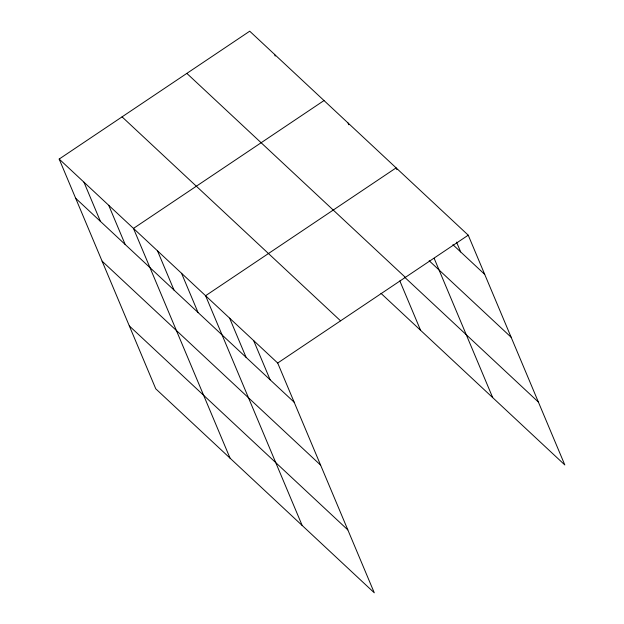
<?xml version="1.0" encoding="UTF-8"?>
<svg xmlns="http://www.w3.org/2000/svg" width="624" height="624" viewBox="0 0 624 624"><rect width="100%" height="100%" fill="white"/><g stroke="black" fill="none" stroke-linecap="round" stroke-linejoin="round"><path stroke-width="0.94" d="M59.179 159.058L277.696 363.028L374.283 592.8L155.766 388.822L59.179 159.058L249.717 31.2L468.234 235.178L564.821 464.942L380.975 293.335M324.012 100.55L133.474 228.407L230.061 458.18M277.696 363.028L468.234 235.178M452.899 244.678L484.715 274.373M429.14 260.715L511.15 337.264M186.841 73.39L405.358 277.368M404.773 277.329L538.387 402.059M122.054 116.86L340.571 320.837M75.652 198.253L294.169 402.23M102.094 261.144L320.603 465.114M129.332 325.939L347.841 529.909M456.557 242.135L460.676 251.94M396.872 169.642L396.123 167.864L205.585 295.721L302.172 525.486M434.132 258.274L492.71 397.636M348.052 122.99L348.8 124.769M399.828 280.909L420.599 330.322M274.482 54.319L275.231 56.098M253.656 340.595L270.137 379.79M229.616 318.154L246.098 357.357M181.545 273.281L198.026 312.476M157.513 250.84L173.987 290.043M108.709 205.288L125.182 244.491M83.944 182.169L100.417 221.372"/></g></svg>
